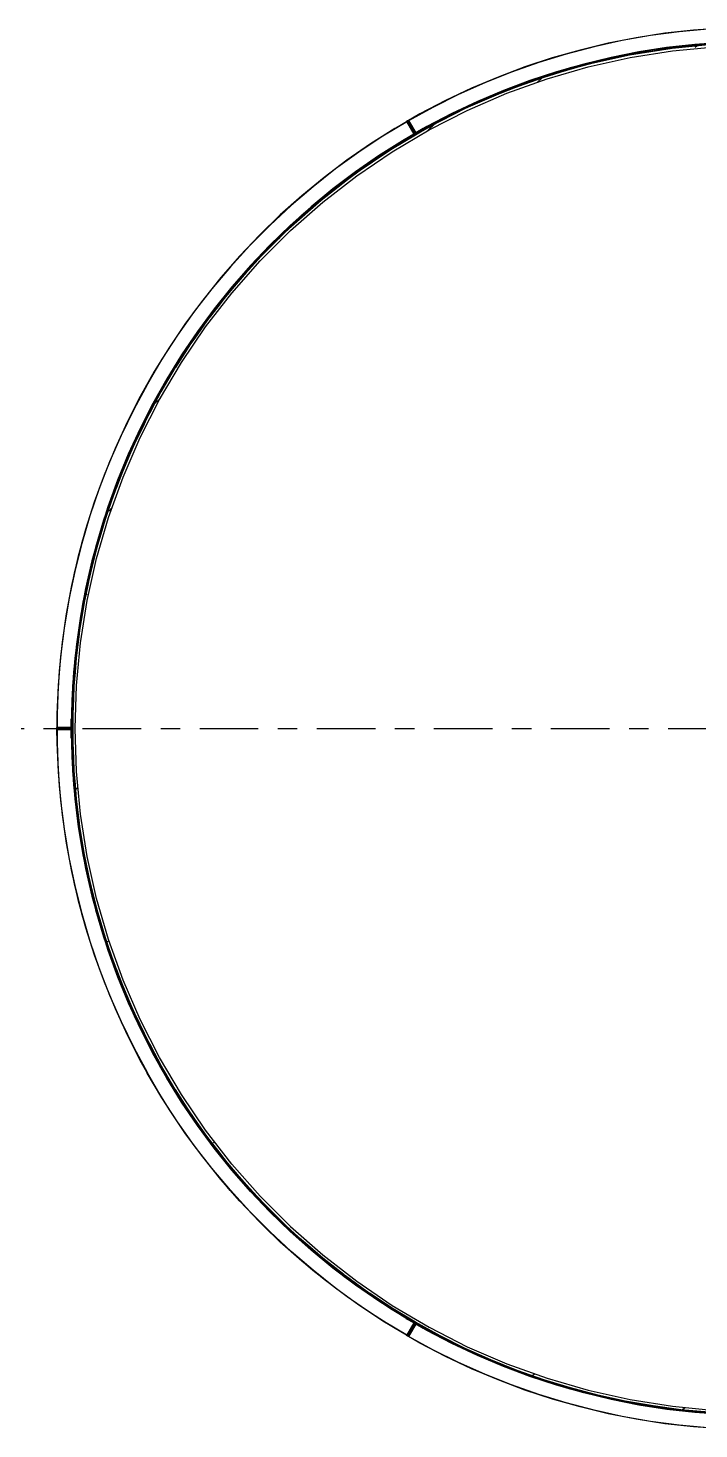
# Model space of a CAD drawing. Extents: x -29293 to 30124, y -19360 to 22650.
# Drawn here: x -295 to 3144, y 6704 to 13881 of the extents above; entities that cross this region are included whole.
import ezdxf

# ---------------------------------------------------------------- set-up
doc = ezdxf.new("R2010")
doc.units = 0
for name, pattern in [('XKITLINE00', [0]), ('XKITLINE01', [4, 1, -1, 1, -1]), ('XKITLINE03', [6, 3, -1, 1, -1]), ('XKITLINE05', [8, 3, -1, 1, -1, 1, -1])]:
    doc.linetypes.add(name, pattern=pattern)
doc.layers.add('grid', color=7, linetype='CONTINUOUS')
doc.layers.add('part1', color=7, linetype='CONTINUOUS')

# ---------------------------------------------------------------- blocks, each defined once
blk = doc.blocks.new('*D367')
at = {"layer": 'part1', "color": 0, "linetype": 'XKITLINE00'}
for p, q in [((1064.585, 1691.283), (1064.661, 1691.359)), ((1056.504, 1689.489), (1056.715, 1689.699)), ((1050.884, 1687.012), (1051.215, 1687.342)), ((1036.847, 1672.975), (1037.18, 1673.307)), ((1034.534, 1667.518), (1034.695, 1667.679)), ((1033.338, 1663.179), (1033.43, 1663.271)), ((1032.825, 1659.522), (1032.838, 1659.536)), ((1032.824, 1653.236), (1032.921, 1653.333)), ((1034.437, 1645.42), (1034.536, 1645.518)), ((1039.89, 1635.157), (1039.948, 1635.215)), ((1056.269, 1623.248), (1056.344, 1623.323)), ((1063.934, 1621.483), (1064.044, 1621.594))]:
    blk.add_line(p, q, dxfattribs=at)
blk = doc.blocks.new('*D801')
at = {"layer": 'grid', "color": 4, "linetype": 'XKITLINE03'}
blk.add_line((991.19, 1656.377), (1087.806, 1656.377), dxfattribs=at)
blk = doc.blocks.new('*D803')
at = {"layer": 'part1', "color": 6, "linetype": 'XKITLINE05'}
for p, q in [((1061.222, 1690.894), (1063.402, 1691.24)), ((1061.248, 1690.757), (1063.42, 1691.101)), ((1063.402, 1691.24), (1065.6, 1691.447)), ((1063.42, 1691.101), (1065.609, 1691.308)), ((1056.948, 1689.797), (1059.067, 1690.413)), ((1056.991, 1689.664), (1059.102, 1690.277)), ((1059.067, 1690.413), (1061.222, 1690.894)), ((1059.102, 1690.277), (1061.248, 1690.757)), ((1054.871, 1689.049), (1056.948, 1689.797)), ((1054.922, 1688.919), (1056.991, 1689.664)), ((1052.845, 1688.172), (1054.871, 1689.049)), ((1052.904, 1688.046), (1054.922, 1688.919)), ((1050.878, 1687.17), (1052.845, 1688.172)), ((1050.945, 1687.047), (1052.904, 1688.046)), ((1048.977, 1686.046), (1050.878, 1687.17)), ((1049.052, 1685.928), (1050.945, 1687.047)), ((1047.152, 1684.806), (1048.977, 1686.046)), ((1047.234, 1684.692), (1049.052, 1685.928)), ((1045.407, 1683.453), (1047.152, 1684.806)), ((1045.497, 1683.345), (1047.234, 1684.692)), ((1043.751, 1681.993), (1045.407, 1683.453)), ((1043.847, 1681.891), (1045.497, 1683.345)), ((1042.19, 1680.432), (1043.751, 1681.993)), ((1042.293, 1680.336), (1043.847, 1681.891)), ((1040.731, 1678.776), (1042.19, 1680.432)), ((1040.838, 1678.687), (1042.293, 1680.336)), ((1039.378, 1677.031), (1040.731, 1678.776)), ((1039.491, 1676.949), (1040.838, 1678.687)), ((1038.137, 1675.206), (1039.378, 1677.031)), ((1038.255, 1675.131), (1039.491, 1676.949)), ((1037.013, 1673.306), (1038.137, 1675.206)), ((1037.136, 1673.238), (1038.255, 1675.131)), ((1036.011, 1671.339), (1037.013, 1673.306)), ((1036.137, 1671.279), (1037.136, 1673.238)), ((1035.134, 1669.313), (1036.011, 1671.339)), ((1035.264, 1669.261), (1036.137, 1671.279)), ((1034.386, 1667.236), (1035.134, 1669.313)), ((1034.519, 1667.192), (1035.264, 1669.261)), ((1033.77, 1665.116), (1034.386, 1667.236)), ((1033.906, 1665.081), (1034.519, 1667.192)), ((1033.289, 1662.961), (1033.77, 1665.116)), ((1033.426, 1662.935), (1033.906, 1665.081)), ((1032.944, 1660.781), (1033.289, 1662.961)), ((1033.082, 1660.763), (1033.426, 1662.935)), ((1032.736, 1658.583), (1032.944, 1660.781)), ((1032.875, 1658.574), (1033.082, 1660.763)), ((1032.666, 1656.377), (1032.736, 1658.583)), ((1032.806, 1656.377), (1032.875, 1658.574)), ((1032.736, 1654.17), (1032.666, 1656.377)), ((1032.875, 1654.179), (1032.806, 1656.377)), ((1032.944, 1651.973), (1032.736, 1654.17)), ((1033.082, 1651.99), (1032.875, 1654.179)), ((1033.289, 1649.792), (1032.944, 1651.973)), ((1033.426, 1649.818), (1033.082, 1651.99)), ((1033.77, 1647.638), (1033.289, 1649.792)), ((1033.906, 1647.673), (1033.426, 1649.818)), ((1034.386, 1645.518), (1033.77, 1647.638)), ((1034.519, 1645.561), (1033.906, 1647.673)), ((1035.134, 1643.441), (1034.386, 1645.518)), ((1035.264, 1643.492), (1034.519, 1645.561)), ((1036.011, 1641.415), (1035.134, 1643.441)), ((1036.137, 1641.474), (1035.264, 1643.492)), ((1037.136, 1639.515), (1036.137, 1641.474)), ((1037.013, 1639.448), (1036.011, 1641.415)), ((1038.137, 1637.548), (1037.013, 1639.448)), ((1038.255, 1637.623), (1037.136, 1639.515)), ((1039.378, 1635.722), (1038.137, 1637.548)), ((1039.491, 1635.804), (1038.255, 1637.623)), ((1040.731, 1633.978), (1039.378, 1635.722)), ((1040.838, 1634.067), (1039.491, 1635.804)), ((1042.19, 1632.322), (1040.731, 1633.978)), ((1042.293, 1632.418), (1040.838, 1634.067)), ((1043.751, 1630.761), (1042.19, 1632.322)), ((1043.847, 1630.863), (1042.293, 1632.418)), ((1043.751, 1630.761), (1045.407, 1629.301)), ((1043.847, 1630.863), (1045.497, 1629.409)), ((1045.407, 1629.301), (1047.152, 1627.948)), ((1045.497, 1629.409), (1047.234, 1628.061)), ((1047.152, 1627.948), (1048.977, 1626.707)), ((1047.234, 1628.061), (1049.052, 1626.825)), ((1048.977, 1626.707), (1050.878, 1625.583)), ((1049.052, 1626.825), (1050.945, 1625.706)), ((1050.945, 1625.706), (1052.904, 1624.708)), ((1050.878, 1625.583), (1052.845, 1624.581)), ((1052.845, 1624.581), (1054.871, 1623.704)), ((1052.904, 1624.708), (1054.922, 1623.835)), ((1054.871, 1623.704), (1056.948, 1622.957)), ((1054.922, 1623.835), (1056.991, 1623.09)), ((1056.948, 1622.957), (1059.067, 1622.341)), ((1056.991, 1623.09), (1059.102, 1622.476)), ((1059.067, 1622.341), (1061.222, 1621.859)), ((1059.102, 1622.476), (1061.248, 1621.997)), ((1061.222, 1621.859), (1063.402, 1621.514)), ((1061.248, 1621.997), (1063.42, 1621.653)), ((1063.402, 1621.514), (1065.6, 1621.306)), ((1063.42, 1621.653), (1065.609, 1621.446))]:
    blk.add_line(p, q, dxfattribs=at)
blk = doc.blocks.new('*D804')
at = {"layer": 'part1', "color": 6, "linetype": 'XKITLINE05'}
for p, q in [((1049.793, 1687.457), (1048.581, 1686.726)), ((1049.83, 1687.48), (1049.793, 1687.457)), ((1049.83, 1687.48), (1050.244, 1686.796)), ((1048.581, 1686.726), (1047.351, 1685.911)), ((1050.213, 1686.847), (1048.977, 1686.1)), ((1050.244, 1686.796), (1049.009, 1686.049)), ((1048.977, 1686.1), (1047.772, 1685.303)), ((1049.009, 1686.049), (1047.806, 1685.253)), ((1047.351, 1685.911), (1046.155, 1685.047)), ((1047.772, 1685.303), (1046.6, 1684.456)), ((1047.806, 1685.253), (1046.636, 1684.408)), ((1046.155, 1685.047), (1044.995, 1684.135)), ((1044.995, 1684.135), (1043.874, 1683.175)), ((1046.6, 1684.456), (1045.465, 1683.562)), ((1046.636, 1684.408), (1045.503, 1683.516)), ((1043.874, 1683.175), (1042.793, 1682.17)), ((1045.465, 1683.562), (1044.367, 1682.623)), ((1045.503, 1683.516), (1044.406, 1682.578)), ((1044.367, 1682.623), (1043.308, 1681.639)), ((1044.406, 1682.578), (1043.35, 1681.596)), ((1042.793, 1682.17), (1041.754, 1681.122)), ((1043.308, 1681.639), (1042.291, 1680.612)), ((1041.754, 1681.122), (1040.76, 1680.032)), ((1043.35, 1681.596), (1042.334, 1680.571)), ((1042.291, 1680.612), (1041.317, 1679.544)), ((1042.334, 1680.571), (1041.362, 1679.505)), ((1040.76, 1680.032), (1039.811, 1678.902)), ((1041.317, 1679.544), (1040.387, 1678.438)), ((1041.362, 1679.505), (1040.434, 1678.4)), ((1039.811, 1678.902), (1038.909, 1677.734)), ((1040.387, 1678.438), (1039.504, 1677.294)), ((1040.434, 1678.4), (1039.552, 1677.258)), ((1038.909, 1677.734), (1038.056, 1676.53)), ((1039.504, 1677.294), (1038.668, 1676.115)), ((1039.552, 1677.258), (1038.718, 1676.081)), ((1038.056, 1676.53), (1037.253, 1675.292)), ((1038.668, 1676.115), (1037.882, 1674.902)), ((1038.718, 1676.081), (1037.933, 1674.87)), ((1037.253, 1675.292), (1036.501, 1674.022)), ((1037.882, 1674.902), (1037.146, 1673.658)), ((1037.933, 1674.87), (1037.198, 1673.629)), ((1036.501, 1674.022), (1035.803, 1672.722)), ((1037.146, 1673.658), (1036.462, 1672.385)), ((1037.198, 1673.629), (1036.515, 1672.358)), ((1035.803, 1672.722), (1035.158, 1671.394)), ((1036.462, 1672.385), (1035.831, 1671.085)), ((1036.515, 1672.358), (1035.885, 1671.06)), ((1035.158, 1671.394), (1034.569, 1670.042)), ((1035.831, 1671.085), (1035.253, 1669.76)), ((1035.885, 1671.06), (1035.309, 1669.737)), ((1034.569, 1670.042), (1034.035, 1668.666)), ((1035.253, 1669.76), (1034.731, 1668.412)), ((1035.309, 1669.737), (1034.787, 1668.392)), ((1034.035, 1668.666), (1033.559, 1667.269)), ((1034.731, 1668.412), (1034.264, 1667.045)), ((1034.787, 1668.392), (1034.321, 1667.026)), ((1033.559, 1667.269), (1033.14, 1665.854)), ((1034.264, 1667.045), (1033.854, 1665.659)), ((1034.321, 1667.026), (1033.912, 1665.643)), ((1033.14, 1665.854), (1032.78, 1664.423)), ((1033.854, 1665.659), (1033.501, 1664.257)), ((1033.912, 1665.643), (1033.56, 1664.244)), ((1032.78, 1664.423), (1032.479, 1662.978)), ((1033.501, 1664.257), (1033.206, 1662.842)), ((1033.56, 1664.244), (1033.265, 1662.831)), ((1032.479, 1662.978), (1032.237, 1661.523)), ((1033.206, 1662.842), (1032.97, 1661.417)), ((1033.265, 1662.831), (1033.029, 1661.408)), ((1032.237, 1661.523), (1032.056, 1660.058)), ((1032.97, 1661.417), (1032.792, 1659.982)), ((1033.029, 1661.408), (1032.852, 1659.976)), ((1032.056, 1660.058), (1031.935, 1658.588)), ((1032.792, 1659.982), (1032.673, 1658.542)), ((1032.852, 1659.976), (1032.733, 1658.538)), ((1031.935, 1658.588), (1031.874, 1657.113)), ((1032.673, 1658.542), (1032.614, 1657.098)), ((1032.733, 1658.538), (1032.674, 1657.097)), ((1031.874, 1657.113), (1031.874, 1655.637)), ((1032.614, 1657.098), (1032.614, 1655.653)), ((1032.674, 1657.097), (1032.674, 1655.654)), ((1031.874, 1655.637), (1031.934, 1654.163)), ((1032.614, 1655.653), (1032.673, 1654.209)), ((1032.674, 1655.654), (1032.733, 1654.212)), ((1031.934, 1654.163), (1032.055, 1652.692)), ((1032.673, 1654.209), (1032.792, 1652.768)), ((1032.733, 1654.212), (1032.851, 1652.774)), ((1032.055, 1652.692), (1032.237, 1651.228)), ((1032.792, 1652.768), (1032.969, 1651.334)), ((1032.851, 1652.774), (1033.029, 1651.342)), ((1032.237, 1651.228), (1032.478, 1649.772)), ((1032.969, 1651.334), (1033.206, 1649.908)), ((1033.029, 1651.342), (1033.265, 1649.919)), ((1032.478, 1649.772), (1032.779, 1648.327)), ((1033.206, 1649.908), (1033.501, 1648.493)), ((1033.265, 1649.919), (1033.559, 1648.507)), ((1032.779, 1648.327), (1033.139, 1646.896)), ((1033.501, 1648.493), (1033.853, 1647.092)), ((1033.559, 1648.507), (1033.911, 1647.107)), ((1033.139, 1646.896), (1033.558, 1645.481)), ((1033.853, 1647.092), (1034.263, 1645.706)), ((1033.911, 1647.107), (1034.32, 1645.724)), ((1033.558, 1645.481), (1034.034, 1644.085)), ((1034.263, 1645.706), (1034.73, 1644.338)), ((1034.32, 1645.724), (1034.786, 1644.358)), ((1034.73, 1644.338), (1035.252, 1642.99)), ((1034.786, 1644.358), (1035.308, 1643.013)), ((1034.034, 1644.085), (1034.568, 1642.709)), ((1035.252, 1642.99), (1035.829, 1641.665)), ((1035.308, 1643.013), (1035.884, 1641.69)), ((1034.568, 1642.709), (1035.157, 1641.356)), ((1035.829, 1641.665), (1036.46, 1640.365)), ((1035.884, 1641.69), (1036.514, 1640.392)), ((1035.157, 1641.356), (1035.801, 1640.028)), ((1035.801, 1640.028), (1036.5, 1638.728)), ((1036.46, 1640.365), (1037.145, 1639.092)), ((1036.514, 1640.392), (1037.197, 1639.121)), ((1037.251, 1637.458), (1036.5, 1638.728)), ((1037.88, 1637.848), (1037.145, 1639.092)), ((1037.931, 1637.88), (1037.197, 1639.121)), ((1038.667, 1636.635), (1037.88, 1637.848)), ((1038.716, 1636.669), (1037.931, 1637.88)), ((1038.054, 1636.22), (1037.251, 1637.458)), ((1039.502, 1635.456), (1038.667, 1636.635)), ((1039.55, 1635.492), (1038.716, 1636.669)), ((1038.907, 1635.016), (1038.054, 1636.22)), ((1039.809, 1633.848), (1038.907, 1635.016)), ((1040.385, 1634.312), (1039.502, 1635.456)), ((1040.432, 1634.35), (1039.55, 1635.492)), ((1041.315, 1633.205), (1040.385, 1634.312)), ((1041.36, 1633.245), (1040.432, 1634.35)), ((1040.758, 1632.718), (1039.809, 1633.848)), ((1042.289, 1632.138), (1041.315, 1633.205)), ((1042.332, 1632.179), (1041.36, 1633.245)), ((1041.752, 1631.628), (1040.758, 1632.718)), ((1043.306, 1631.111), (1042.289, 1632.138)), ((1043.348, 1631.154), (1042.332, 1632.179)), ((1042.791, 1630.579), (1041.752, 1631.628)), ((1044.364, 1630.127), (1043.306, 1631.111)), ((1044.404, 1630.171), (1043.348, 1631.154)), ((1043.872, 1629.574), (1042.791, 1630.579)), ((1045.462, 1629.187), (1044.364, 1630.127)), ((1045.5, 1629.233), (1044.404, 1630.171)), ((1044.993, 1628.615), (1043.872, 1629.574)), ((1046.634, 1628.341), (1045.5, 1629.233)), ((1046.152, 1627.702), (1044.993, 1628.615)), ((1046.598, 1628.293), (1045.462, 1629.187)), ((1047.769, 1627.447), (1046.598, 1628.293)), ((1047.804, 1627.496), (1046.634, 1628.341)), ((1047.348, 1626.838), (1046.152, 1627.702)), ((1048.975, 1626.649), (1047.769, 1627.447)), ((1049.007, 1626.7), (1047.804, 1627.496)), ((1048.579, 1626.023), (1047.348, 1626.838)), ((1050.21, 1625.902), (1048.975, 1626.649)), ((1050.242, 1625.953), (1049.007, 1626.7)), ((1049.79, 1625.291), (1048.579, 1626.023)), ((1050.236, 1625.945), (1049.828, 1625.269)), ((1050.242, 1625.953), (1050.236, 1625.945)), ((1049.828, 1625.269), (1049.79, 1625.291))]:
    blk.add_line(p, q, dxfattribs=at)
blk = doc.blocks.new('*D805')
at = {"layer": 'part1', "color": 6, "linetype": 'XKITLINE05'}
for p, q in [((1049.83, 1687.48), (1048.582, 1686.725)), ((1049.793, 1687.457), (1048.582, 1686.725)), ((1049.83, 1687.48), (1050.244, 1686.796)), ((1048.582, 1686.725), (1047.351, 1685.911)), ((1050.213, 1686.847), (1048.978, 1686.1)), ((1050.244, 1686.796), (1049.01, 1686.049)), ((1050.236, 1686.809), (1050.244, 1686.796)), ((1048.978, 1686.1), (1047.773, 1685.302)), ((1049.01, 1686.049), (1047.922, 1685.329)), ((1049.786, 1686.589), (1048.978, 1686.1)), ((1047.351, 1685.911), (1046.156, 1685.046)), ((1047.773, 1685.302), (1046.602, 1684.456)), ((1047.76, 1685.219), (1046.653, 1684.419)), ((1047.807, 1685.253), (1047.76, 1685.219)), ((1047.922, 1685.329), (1047.807, 1685.253)), ((1046.156, 1685.046), (1044.997, 1684.134)), ((1044.997, 1684.134), (1043.876, 1683.174)), ((1046.602, 1684.456), (1045.466, 1683.562)), ((1046.569, 1684.353), (1045.504, 1683.515)), ((1046.638, 1684.408), (1046.569, 1684.353)), ((1046.653, 1684.419), (1046.638, 1684.408)), ((1043.876, 1683.174), (1042.795, 1682.169)), ((1045.466, 1683.562), (1044.369, 1682.622)), ((1045.504, 1683.515), (1044.611, 1682.751)), ((1044.369, 1682.622), (1043.31, 1681.638)), ((1044.302, 1682.478), (1043.371, 1681.612)), ((1044.409, 1682.577), (1044.302, 1682.478)), ((1044.611, 1682.751), (1044.409, 1682.577)), ((1042.795, 1682.169), (1041.757, 1681.121)), ((1043.31, 1681.638), (1042.294, 1680.611)), ((1041.757, 1681.121), (1040.763, 1680.031)), ((1043.219, 1681.461), (1042.337, 1680.57)), ((1043.352, 1681.595), (1043.219, 1681.461)), ((1043.371, 1681.612), (1043.352, 1681.595)), ((1042.294, 1680.611), (1041.32, 1679.543)), ((1042.337, 1680.57), (1041.592, 1679.753)), ((1040.763, 1680.031), (1039.814, 1678.901)), ((1041.32, 1679.543), (1040.391, 1678.437)), ((1041.365, 1679.504), (1041.213, 1679.323)), ((1041.592, 1679.753), (1041.365, 1679.504)), ((1039.814, 1678.901), (1038.913, 1677.733)), ((1041.213, 1679.323), (1040.451, 1678.415)), ((1040.391, 1678.437), (1039.508, 1677.293)), ((1040.234, 1678.135), (1039.556, 1677.257)), ((1040.437, 1678.399), (1040.234, 1678.135)), ((1040.451, 1678.415), (1040.437, 1678.399)), ((1038.913, 1677.733), (1038.06, 1676.529)), ((1039.508, 1677.293), (1038.673, 1676.114)), ((1039.556, 1677.257), (1038.936, 1676.381)), ((1038.06, 1676.529), (1037.257, 1675.291)), ((1038.673, 1676.114), (1037.887, 1674.901)), ((1038.722, 1676.08), (1038.544, 1675.805)), ((1038.936, 1676.381), (1038.722, 1676.08)), ((1037.257, 1675.291), (1036.506, 1674.021)), ((1038.544, 1675.805), (1037.941, 1674.875)), ((1037.887, 1674.901), (1037.151, 1673.657)), ((1037.938, 1674.869), (1037.203, 1673.628)), ((1037.941, 1674.875), (1037.938, 1674.869)), ((1036.506, 1674.021), (1035.808, 1672.721)), ((1037.151, 1673.657), (1036.467, 1672.384)), ((1037.203, 1673.628), (1036.698, 1672.688)), ((1037.203, 1673.628), (1037.2, 1673.622)), ((1035.808, 1672.721), (1035.164, 1671.394)), ((1036.467, 1672.384), (1035.836, 1671.084)), ((1036.521, 1672.357), (1036.336, 1671.977)), ((1036.698, 1672.688), (1036.521, 1672.357)), ((1036.336, 1671.977), (1035.891, 1671.059)), ((1035.164, 1671.394), (1034.575, 1670.041)), ((1035.836, 1671.084), (1035.259, 1669.76)), ((1035.891, 1671.059), (1035.785, 1670.817)), ((1035.785, 1670.817), (1035.315, 1669.737)), ((1034.575, 1670.041), (1034.041, 1668.665)), ((1035.259, 1669.76), (1034.737, 1668.412)), ((1035.288, 1669.668), (1034.924, 1668.729)), ((1035.315, 1669.737), (1035.288, 1669.668)), ((1034.924, 1668.729), (1034.793, 1668.392)), ((1034.041, 1668.665), (1033.565, 1667.269)), ((1034.737, 1668.412), (1034.27, 1667.044)), ((1034.793, 1668.392), (1034.626, 1667.902)), ((1033.565, 1667.269), (1033.147, 1665.854)), ((1034.626, 1667.902), (1034.328, 1667.026)), ((1034.27, 1667.044), (1033.861, 1665.659)), ((1034.21, 1666.628), (1033.918, 1665.643)), ((1034.328, 1667.026), (1034.21, 1666.628)), ((1033.147, 1665.854), (1032.787, 1664.423)), ((1033.861, 1665.659), (1033.508, 1664.257)), ((1033.885, 1665.51), (1033.648, 1664.569)), ((1033.918, 1665.643), (1033.885, 1665.51)), ((1032.787, 1664.423), (1032.486, 1662.979)), ((1033.648, 1664.569), (1033.566, 1664.244)), ((1033.508, 1664.257), (1033.213, 1662.843)), ((1033.566, 1664.244), (1033.441, 1663.643)), ((1032.486, 1662.979), (1032.244, 1661.523)), ((1033.441, 1663.643), (1033.272, 1662.832)), ((1033.213, 1662.843), (1032.977, 1661.417)), ((1033.186, 1662.311), (1033.036, 1661.409)), ((1033.272, 1662.832), (1033.186, 1662.311)), ((1032.244, 1661.523), (1032.063, 1660.059)), ((1032.977, 1661.417), (1032.799, 1659.983)), ((1033.012, 1661.214), (1032.895, 1660.271)), ((1033.036, 1661.409), (1033.012, 1661.214)), ((1032.895, 1660.271), (1032.859, 1659.977)), ((1032.063, 1660.059), (1031.942, 1658.589)), ((1032.799, 1659.983), (1032.681, 1658.543)), ((1032.859, 1659.977), (1032.8, 1659.268)), ((1032.8, 1659.268), (1032.74, 1658.539)), ((1031.942, 1658.589), (1031.881, 1657.114)), ((1032.681, 1658.543), (1032.621, 1657.099)), ((1032.74, 1658.539), (1032.715, 1657.909)), ((1032.715, 1657.909), (1032.681, 1657.098)), ((1031.881, 1657.114), (1031.881, 1655.639)), ((1032.621, 1657.099), (1032.621, 1655.654)), ((1032.681, 1657.098), (1032.681, 1656.848)), ((1032.681, 1656.848), (1032.681, 1655.905)), ((1032.681, 1655.905), (1032.681, 1655.655)), ((1031.881, 1655.639), (1031.942, 1654.165)), ((1032.621, 1655.654), (1032.681, 1654.21)), ((1032.681, 1655.655), (1032.715, 1654.845)), ((1032.715, 1654.845), (1032.74, 1654.214)), ((1031.942, 1654.165), (1032.063, 1652.694)), ((1032.681, 1654.21), (1032.799, 1652.77)), ((1032.74, 1654.214), (1032.8, 1653.486)), ((1032.8, 1653.486), (1032.859, 1652.776)), ((1032.063, 1652.694), (1032.244, 1651.23)), ((1032.799, 1652.77), (1032.977, 1651.336)), ((1032.859, 1652.776), (1032.895, 1652.482)), ((1032.895, 1652.482), (1033.012, 1651.539)), ((1033.012, 1651.539), (1033.036, 1651.345)), ((1032.244, 1651.23), (1032.486, 1649.775)), ((1032.977, 1651.336), (1033.213, 1649.911)), ((1033.036, 1651.345), (1033.186, 1650.442)), ((1033.186, 1650.442), (1033.272, 1649.922)), ((1032.486, 1649.775), (1032.787, 1648.33)), ((1033.213, 1649.911), (1033.508, 1648.496)), ((1033.272, 1649.922), (1033.441, 1649.111)), ((1033.441, 1649.111), (1033.566, 1648.509)), ((1032.787, 1648.33), (1033.147, 1646.899)), ((1033.508, 1648.496), (1033.861, 1647.095)), ((1033.566, 1648.509), (1033.648, 1648.185)), ((1033.648, 1648.185), (1033.885, 1647.243)), ((1033.885, 1647.243), (1033.918, 1647.11)), ((1033.147, 1646.899), (1033.565, 1645.484)), ((1033.861, 1647.095), (1034.27, 1645.709)), ((1033.918, 1647.11), (1034.21, 1646.126)), ((1034.21, 1646.126), (1034.328, 1645.727)), ((1034.328, 1645.727), (1034.626, 1644.851)), ((1033.565, 1645.484), (1034.041, 1644.088)), ((1034.27, 1645.709), (1034.737, 1644.341)), ((1034.626, 1644.851), (1034.793, 1644.362)), ((1034.737, 1644.341), (1035.259, 1642.994)), ((1034.793, 1644.362), (1034.924, 1644.024)), ((1034.041, 1644.088), (1034.575, 1642.712)), ((1034.924, 1644.024), (1035.288, 1643.085)), ((1035.259, 1642.994), (1035.836, 1641.669)), ((1035.288, 1643.085), (1035.315, 1643.017)), ((1035.315, 1643.017), (1035.785, 1641.936)), ((1034.575, 1642.712), (1035.164, 1641.36)), ((1035.785, 1641.936), (1035.891, 1641.694)), ((1035.836, 1641.669), (1036.467, 1640.369)), ((1035.891, 1641.694), (1036.336, 1640.776)), ((1035.164, 1641.36), (1035.808, 1640.032)), ((1036.336, 1640.776), (1036.521, 1640.396)), ((1035.808, 1640.032), (1036.506, 1638.733)), ((1036.467, 1640.369), (1037.151, 1639.096)), ((1036.521, 1640.396), (1036.698, 1640.066)), ((1036.698, 1640.066), (1037.2, 1639.132)), ((1037.257, 1637.463), (1036.506, 1638.733)), ((1037.887, 1637.852), (1037.151, 1639.096)), ((1037.2, 1639.132), (1037.203, 1639.126)), ((1037.938, 1637.884), (1037.203, 1639.126)), ((1038.673, 1636.64), (1037.887, 1637.852)), ((1037.941, 1637.878), (1037.938, 1637.884)), ((1038.544, 1636.949), (1037.941, 1637.878)), ((1038.06, 1636.225), (1037.257, 1637.463)), ((1038.722, 1636.674), (1038.544, 1636.949)), ((1039.508, 1635.461), (1038.673, 1636.64)), ((1038.936, 1636.372), (1038.722, 1636.674)), ((1038.913, 1635.021), (1038.06, 1636.225)), ((1039.556, 1635.496), (1038.936, 1636.372)), ((1039.814, 1633.853), (1038.913, 1635.021)), ((1040.391, 1634.317), (1039.508, 1635.461)), ((1040.234, 1634.618), (1039.556, 1635.496)), ((1040.437, 1634.354), (1040.234, 1634.618)), ((1041.32, 1633.21), (1040.391, 1634.317)), ((1040.451, 1634.338), (1040.437, 1634.354)), ((1041.213, 1633.43), (1040.451, 1634.338)), ((1040.763, 1632.723), (1039.814, 1633.853)), ((1041.365, 1633.249), (1041.213, 1633.43)), ((1042.294, 1632.142), (1041.32, 1633.21)), ((1041.592, 1633), (1041.365, 1633.249)), ((1042.337, 1632.184), (1041.592, 1633)), ((1041.757, 1631.632), (1040.763, 1632.723)), ((1043.31, 1631.116), (1042.294, 1632.142)), ((1043.219, 1631.293), (1042.337, 1632.184)), ((1042.795, 1630.584), (1041.757, 1631.632)), ((1043.352, 1631.159), (1043.219, 1631.293)), ((1044.369, 1630.132), (1043.31, 1631.116)), ((1043.371, 1631.142), (1043.352, 1631.159)), ((1044.302, 1630.275), (1043.371, 1631.142)), ((1043.876, 1629.579), (1042.795, 1630.584)), ((1044.409, 1630.176), (1044.302, 1630.275)), ((1045.466, 1629.192), (1044.369, 1630.132)), ((1044.611, 1630.003), (1044.409, 1630.176)), ((1045.504, 1629.238), (1044.611, 1630.003)), ((1044.997, 1628.62), (1043.876, 1629.579)), ((1046.569, 1628.4), (1045.504, 1629.238)), ((1046.156, 1627.707), (1044.997, 1628.62)), ((1046.602, 1628.298), (1045.466, 1629.192)), ((1046.638, 1628.346), (1046.569, 1628.4)), ((1047.773, 1627.451), (1046.602, 1628.298)), ((1046.653, 1628.335), (1046.638, 1628.346)), ((1047.76, 1627.534), (1046.653, 1628.335)), ((1047.351, 1626.843), (1046.156, 1627.707)), ((1047.807, 1627.501), (1047.76, 1627.534)), ((1048.978, 1626.654), (1047.773, 1627.451)), ((1047.922, 1627.425), (1047.807, 1627.501)), ((1049.01, 1626.704), (1047.922, 1627.425)), ((1048.582, 1626.028), (1047.351, 1626.843)), ((1050.213, 1625.907), (1048.978, 1626.654)), ((1049.786, 1626.165), (1048.978, 1626.654)), ((1050.244, 1625.958), (1049.01, 1626.704)), ((1049.83, 1625.273), (1048.582, 1626.028)), ((1049.793, 1625.296), (1048.582, 1626.028)), ((1050.236, 1625.945), (1049.83, 1625.273)), ((1050.244, 1625.958), (1050.236, 1625.945))]:
    blk.add_line(p, q, dxfattribs=at)
blk = doc.blocks.new('*D806')
at = {"layer": 'part1', "color": 6, "linetype": 'XKITLINE05'}
for p, q in [((1050.237, 1625.944), (1049.859, 1625.257)), ((1050.652, 1625.665), (1050.215, 1625.905)), ((1050.244, 1625.958), (1050.237, 1625.944)), ((1051.508, 1625.263), (1050.244, 1625.958)), ((1051.48, 1625.21), (1050.652, 1625.665)), ((1049.897, 1625.236), (1049.859, 1625.257)), ((1051.137, 1624.554), (1049.897, 1625.236)), ((1052.774, 1624.566), (1051.48, 1625.21)), ((1052.799, 1624.62), (1051.508, 1625.263)), ((1052.458, 1623.897), (1051.137, 1624.554)), ((1054.093, 1623.976), (1052.774, 1624.566)), ((1054.116, 1624.031), (1052.799, 1624.62)), ((1053.804, 1623.294), (1052.458, 1623.897)), ((1055.435, 1623.44), (1054.093, 1623.976)), ((1055.456, 1623.496), (1054.116, 1624.031)), ((1056.816, 1623.017), (1055.456, 1623.496)), ((1055.175, 1622.747), (1053.804, 1623.294)), ((1056.798, 1622.96), (1055.435, 1623.44)), ((1058.179, 1622.537), (1056.798, 1622.96)), ((1058.195, 1622.594), (1056.816, 1623.017)), ((1056.566, 1622.257), (1055.175, 1622.747)), ((1057.977, 1621.825), (1056.566, 1622.257)), ((1059.577, 1622.17), (1058.179, 1622.537)), ((1059.591, 1622.228), (1058.195, 1622.594)), ((1060.988, 1621.861), (1059.577, 1622.17)), ((1061, 1621.92), (1059.591, 1622.228)), ((1059.404, 1621.45), (1057.977, 1621.825)), ((1060.845, 1621.135), (1059.404, 1621.45)), ((1062.411, 1621.61), (1060.988, 1621.861)), ((1062.42, 1621.67), (1061, 1621.92)), ((1063.843, 1621.418), (1062.411, 1621.61)), ((1063.85, 1621.478), (1062.42, 1621.67)), ((1065.282, 1621.285), (1063.843, 1621.418)), ((1065.286, 1621.345), (1063.85, 1621.478)), ((1062.298, 1620.879), (1060.845, 1621.135)), ((1063.76, 1620.683), (1062.298, 1620.879)), ((1065.229, 1620.547), (1063.76, 1620.683))]:
    blk.add_line(p, q, dxfattribs=at)
blk = doc.blocks.new('*D807')
at = {"layer": 'part1', "color": 6, "linetype": 'XKITLINE05'}
for p, q in [((1031.881, 1656.361), (1031.867, 1656.36)), ((1031.867, 1656.36), (1031.881, 1655.635)), ((1031.881, 1655.643), (1031.867, 1656.36)), ((1032.666, 1656.377), (1031.881, 1656.361)), ((1032.606, 1656.375), (1032.636, 1654.932)), ((1032.666, 1656.377), (1032.696, 1654.934)), ((1031.881, 1655.643), (1031.881, 1655.635)), ((1031.881, 1655.635), (1031.896, 1654.901)), ((1031.896, 1654.901), (1031.987, 1653.429)), ((1032.636, 1654.932), (1032.725, 1653.489)), ((1032.696, 1654.934), (1032.785, 1653.494)), ((1031.987, 1653.429), (1032.138, 1651.961)), ((1032.725, 1653.489), (1032.873, 1652.052)), ((1032.785, 1653.494), (1032.932, 1652.059)), ((1032.138, 1651.961), (1032.349, 1650.5)), ((1032.873, 1652.052), (1033.08, 1650.621)), ((1032.932, 1652.059), (1033.139, 1650.631)), ((1032.349, 1650.5), (1032.62, 1649.05)), ((1033.08, 1650.621), (1033.345, 1649.201)), ((1033.139, 1650.631), (1033.404, 1649.213)), ((1032.62, 1649.05), (1032.951, 1647.611)), ((1033.345, 1649.201), (1033.669, 1647.792)), ((1033.404, 1649.213), (1033.727, 1647.807)), ((1032.951, 1647.611), (1033.34, 1646.188)), ((1033.669, 1647.792), (1034.05, 1646.398)), ((1033.727, 1647.807), (1034.107, 1646.415)), ((1033.34, 1646.188), (1033.787, 1644.782)), ((1034.05, 1646.398), (1034.488, 1645.021)), ((1034.107, 1646.415), (1034.545, 1645.04)), ((1034.488, 1645.021), (1034.982, 1643.662)), ((1034.545, 1645.04), (1035.038, 1643.684)), ((1033.787, 1644.782), (1034.292, 1643.395)), ((1034.982, 1643.662), (1035.532, 1642.326)), ((1035.038, 1643.684), (1035.587, 1642.35)), ((1034.292, 1643.395), (1034.853, 1642.03)), ((1035.532, 1642.326), (1036.136, 1641.013)), ((1035.587, 1642.35), (1036.19, 1641.039)), ((1034.853, 1642.03), (1035.47, 1640.69)), ((1036.136, 1641.013), (1036.793, 1639.726)), ((1036.19, 1641.039), (1036.846, 1639.754)), ((1035.47, 1640.69), (1036.141, 1639.376)), ((1036.866, 1638.09), (1036.141, 1639.376)), ((1037.503, 1638.467), (1036.793, 1639.726)), ((1037.555, 1638.497), (1036.846, 1639.754)), ((1037.643, 1636.836), (1036.866, 1638.09)), ((1038.264, 1637.238), (1037.503, 1638.467)), ((1038.314, 1637.271), (1037.555, 1638.497)), ((1039.075, 1636.042), (1038.264, 1637.238)), ((1039.123, 1636.076), (1038.314, 1637.271)), ((1038.47, 1635.614), (1037.643, 1636.836)), ((1039.934, 1634.879), (1039.075, 1636.042)), ((1039.981, 1634.916), (1039.123, 1636.076)), ((1039.348, 1634.427), (1038.47, 1635.614)), ((1040.273, 1633.278), (1039.348, 1634.427)), ((1040.84, 1633.753), (1039.934, 1634.879)), ((1040.886, 1633.792), (1039.981, 1634.916)), ((1041.791, 1632.666), (1040.84, 1633.753)), ((1041.836, 1632.706), (1040.886, 1633.792)), ((1041.244, 1632.167), (1040.273, 1633.278)), ((1042.261, 1631.097), (1041.244, 1632.167)), ((1042.787, 1631.618), (1041.791, 1632.666)), ((1042.829, 1631.66), (1041.836, 1632.706)), ((1043.824, 1630.612), (1042.787, 1631.618)), ((1043.865, 1630.656), (1042.829, 1631.66)), ((1043.32, 1630.07), (1042.261, 1631.097)), ((1044.942, 1629.695), (1043.865, 1630.656)), ((1044.421, 1629.087), (1043.32, 1630.07)), ((1044.902, 1629.649), (1043.824, 1630.612)), ((1046.019, 1628.732), (1044.902, 1629.649)), ((1046.056, 1628.779), (1044.942, 1629.695)), ((1045.561, 1628.15), (1044.421, 1629.087)), ((1047.173, 1627.861), (1046.019, 1628.732)), ((1047.208, 1627.91), (1046.056, 1628.779)), ((1046.739, 1627.261), (1045.561, 1628.15)), ((1048.361, 1627.038), (1047.173, 1627.861)), ((1048.394, 1627.088), (1047.208, 1627.91)), ((1047.952, 1626.421), (1046.739, 1627.261)), ((1049.613, 1626.316), (1048.394, 1627.088)), ((1049.199, 1625.632), (1047.952, 1626.421)), ((1049.582, 1626.265), (1048.361, 1627.038)), ((1049.79, 1625.291), (1049.199, 1625.632)), ((1050.834, 1625.542), (1049.582, 1626.265)), ((1050.862, 1625.595), (1049.613, 1626.316)), ((1050.242, 1625.953), (1050.241, 1625.953)), ((1050.242, 1625.953), (1050.862, 1625.595)), ((1049.893, 1625.231), (1049.79, 1625.291)), ((1050.477, 1624.894), (1049.893, 1625.231)), ((1052.114, 1624.872), (1050.834, 1625.542)), ((1052.141, 1624.926), (1050.862, 1625.595)), ((1053.445, 1624.309), (1052.141, 1624.926)), ((1051.784, 1624.209), (1050.477, 1624.894)), ((1053.118, 1623.579), (1051.784, 1624.209)), ((1053.421, 1624.255), (1052.114, 1624.872)), ((1054.752, 1623.692), (1053.421, 1624.255)), ((1054.774, 1623.747), (1053.445, 1624.309)), ((1054.477, 1623.004), (1053.118, 1623.579)), ((1056.105, 1623.184), (1054.752, 1623.692)), ((1056.125, 1623.24), (1054.774, 1623.747)), ((1055.859, 1622.485), (1054.477, 1623.004)), ((1057.477, 1622.731), (1056.105, 1623.184)), ((1057.495, 1622.789), (1056.125, 1623.24)), ((1058.883, 1622.394), (1057.495, 1622.789)), ((1057.26, 1622.024), (1055.859, 1622.485)), ((1058.868, 1622.336), (1057.477, 1622.731)), ((1060.273, 1621.998), (1058.868, 1622.336)), ((1060.286, 1622.057), (1058.883, 1622.394)), ((1061.701, 1621.778), (1060.286, 1622.057)), ((1058.68, 1621.62), (1057.26, 1622.024)), ((1060.115, 1621.275), (1058.68, 1621.62)), ((1061.691, 1621.719), (1060.273, 1621.998)), ((1063.119, 1621.497), (1061.691, 1621.719)), ((1063.127, 1621.557), (1061.701, 1621.778)), ((1064.555, 1621.335), (1063.119, 1621.497)), ((1064.561, 1621.394), (1063.127, 1621.557)), ((1065.997, 1621.231), (1064.555, 1621.335)), ((1066, 1621.291), (1064.561, 1621.394)), ((1061.562, 1620.99), (1060.115, 1621.275)), ((1063.021, 1620.764), (1061.562, 1620.99)), ((1064.487, 1620.598), (1063.021, 1620.764)), ((1065.959, 1620.492), (1064.487, 1620.598))]:
    blk.add_line(p, q, dxfattribs=at)
blk = doc.blocks.new('*D840')
at = {"layer": 'part1', "color": 6, "linetype": 'XKITLINE05'}
for p, q in [((1062.298, 1691.874), (1060.845, 1691.618)), ((1063.76, 1692.071), (1062.298, 1691.874)), ((1065.229, 1692.207), (1063.76, 1692.071)), ((1059.404, 1691.303), (1057.977, 1690.929)), ((1060.845, 1691.618), (1059.404, 1691.303)), ((1062.411, 1691.143), (1060.988, 1690.892)), ((1062.42, 1691.084), (1061, 1690.833)), ((1063.843, 1691.335), (1062.411, 1691.143)), ((1063.85, 1691.275), (1062.42, 1691.084)), ((1065.282, 1691.468), (1063.843, 1691.335)), ((1065.286, 1691.408), (1063.85, 1691.275)), ((1056.566, 1690.496), (1055.175, 1690.006)), ((1057.977, 1690.929), (1056.566, 1690.496)), ((1059.577, 1690.583), (1058.179, 1690.217)), ((1059.591, 1690.525), (1058.195, 1690.159)), ((1060.988, 1690.892), (1059.577, 1690.583)), ((1061, 1690.833), (1059.591, 1690.525)), ((1055.175, 1690.006), (1053.804, 1689.459)), ((1056.798, 1689.793), (1055.435, 1689.313)), ((1056.816, 1689.736), (1055.456, 1689.257)), ((1058.179, 1690.217), (1056.798, 1689.793)), ((1058.195, 1690.159), (1056.816, 1689.736)), ((1052.458, 1688.857), (1051.137, 1688.2)), ((1053.804, 1689.459), (1052.458, 1688.857)), ((1055.435, 1689.313), (1054.093, 1688.778)), ((1055.456, 1689.257), (1054.116, 1688.722)), ((1051.137, 1688.2), (1049.897, 1687.517)), ((1052.774, 1688.188), (1051.48, 1687.544)), ((1052.799, 1688.133), (1051.508, 1687.491)), ((1054.093, 1688.778), (1052.774, 1688.188)), ((1054.116, 1688.722), (1052.799, 1688.133)), ((1049.897, 1687.517), (1049.859, 1687.496)), ((1049.859, 1687.496), (1050.244, 1686.796)), ((1051.508, 1687.491), (1050.244, 1686.796)), ((1051.48, 1687.544), (1050.652, 1687.088)), ((1050.652, 1687.088), (1050.215, 1686.848)), ((1050.237, 1686.809), (1050.244, 1686.796))]:
    blk.add_line(p, q, dxfattribs=at)
blk = doc.blocks.new('*D841')
at = {"layer": 'part1', "color": 6, "linetype": 'XKITLINE05'}
for p, q in [((1061.562, 1691.766), (1060.114, 1691.481)), ((1063.02, 1691.992), (1061.562, 1691.766)), ((1064.486, 1692.158), (1063.02, 1691.992)), ((1065.958, 1692.264), (1064.486, 1692.158)), ((1058.679, 1691.136), (1057.259, 1690.732)), ((1060.114, 1691.481), (1058.679, 1691.136)), ((1061.69, 1691.037), (1060.272, 1690.758)), ((1061.7, 1690.978), (1060.285, 1690.699)), ((1063.118, 1691.259), (1061.69, 1691.037)), ((1063.126, 1691.199), (1061.7, 1690.978)), ((1064.554, 1691.421), (1063.118, 1691.259)), ((1064.56, 1691.361), (1063.126, 1691.199)), ((1065.996, 1691.525), (1064.554, 1691.421)), ((1065.999, 1691.465), (1064.56, 1691.361)), ((1055.858, 1690.271), (1054.476, 1689.752)), ((1057.259, 1690.732), (1055.858, 1690.271)), ((1058.867, 1690.42), (1057.476, 1690.025)), ((1058.882, 1690.362), (1057.494, 1689.967)), ((1060.272, 1690.758), (1058.867, 1690.42)), ((1060.285, 1690.699), (1058.882, 1690.362)), ((1054.476, 1689.752), (1053.117, 1689.177)), ((1056.104, 1689.573), (1054.75, 1689.065)), ((1056.124, 1689.516), (1054.773, 1689.009)), ((1057.476, 1690.025), (1056.104, 1689.573)), ((1057.494, 1689.967), (1056.124, 1689.516)), ((1053.117, 1689.177), (1051.783, 1688.547)), ((1054.75, 1689.065), (1053.419, 1688.501)), ((1054.773, 1689.009), (1053.444, 1688.447)), ((1051.783, 1688.547), (1050.475, 1687.862)), ((1053.419, 1688.501), (1052.113, 1687.884)), ((1053.444, 1688.447), (1052.139, 1687.83)), ((1049.788, 1687.465), (1049.197, 1687.124)), ((1049.892, 1687.525), (1049.788, 1687.465)), ((1050.475, 1687.862), (1049.892, 1687.525)), ((1052.113, 1687.884), (1050.832, 1687.214)), ((1052.139, 1687.83), (1050.861, 1687.161)), ((1049.197, 1687.124), (1047.95, 1686.335)), ((1050.832, 1687.214), (1049.58, 1686.491)), ((1050.861, 1687.161), (1049.611, 1686.44)), ((1050.24, 1686.803), (1050.861, 1687.161)), ((1050.24, 1686.803), (1050.24, 1686.803)), ((1047.95, 1686.335), (1046.737, 1685.495)), ((1049.58, 1686.491), (1048.359, 1685.718)), ((1049.611, 1686.44), (1048.392, 1685.668)), ((1046.737, 1685.495), (1045.559, 1684.605)), ((1048.359, 1685.718), (1047.171, 1684.895)), ((1048.392, 1685.668), (1047.206, 1684.846)), ((1045.559, 1684.605), (1044.419, 1683.669)), ((1047.171, 1684.895), (1046.017, 1684.024)), ((1047.206, 1684.846), (1046.055, 1683.977)), ((1046.017, 1684.024), (1044.901, 1683.106)), ((1046.055, 1683.977), (1044.94, 1683.061)), ((1044.419, 1683.669), (1043.318, 1682.686)), ((1044.901, 1683.106), (1043.823, 1682.144)), ((1044.94, 1683.061), (1043.864, 1682.1)), ((1043.318, 1682.686), (1042.259, 1681.658)), ((1042.259, 1681.658), (1041.243, 1680.588)), ((1043.823, 1682.144), (1042.785, 1681.138)), ((1043.864, 1682.1), (1042.828, 1681.096)), ((1042.785, 1681.138), (1041.79, 1680.09)), ((1042.828, 1681.096), (1041.834, 1680.049)), ((1041.243, 1680.588), (1040.271, 1679.478)), ((1040.271, 1679.478), (1039.346, 1678.328)), ((1041.79, 1680.09), (1040.838, 1679.002)), ((1041.834, 1680.049), (1040.884, 1678.963)), ((1040.838, 1679.002), (1039.932, 1677.876)), ((1040.884, 1678.963), (1039.979, 1677.839)), ((1039.346, 1678.328), (1038.469, 1677.141)), ((1039.932, 1677.876), (1039.073, 1676.714)), ((1039.979, 1677.839), (1039.122, 1676.679)), ((1038.469, 1677.141), (1037.641, 1675.919)), ((1039.073, 1676.714), (1038.262, 1675.517)), ((1039.122, 1676.679), (1038.312, 1675.484)), ((1037.641, 1675.919), (1036.864, 1674.665)), ((1038.262, 1675.517), (1037.501, 1674.288)), ((1038.312, 1675.484), (1037.553, 1674.258)), ((1036.864, 1674.665), (1036.139, 1673.379)), ((1037.501, 1674.288), (1036.792, 1673.029)), ((1037.553, 1674.258), (1036.844, 1673.001)), ((1036.139, 1673.379), (1035.468, 1672.065)), ((1036.792, 1673.029), (1036.134, 1671.742)), ((1036.844, 1673.001), (1036.188, 1671.716)), ((1035.468, 1672.065), (1034.852, 1670.724)), ((1036.134, 1671.742), (1035.53, 1670.429)), ((1036.188, 1671.716), (1035.585, 1670.405)), ((1034.852, 1670.724), (1034.291, 1669.359)), ((1035.53, 1670.429), (1034.981, 1669.092)), ((1035.585, 1670.405), (1035.037, 1669.07)), ((1034.291, 1669.359), (1033.786, 1667.972)), ((1034.981, 1669.092), (1034.487, 1667.734)), ((1035.037, 1669.07), (1034.543, 1667.714)), ((1033.786, 1667.972), (1033.339, 1666.566)), ((1034.487, 1667.734), (1034.049, 1666.356)), ((1034.543, 1667.714), (1034.106, 1666.339)), ((1033.339, 1666.566), (1032.95, 1665.142)), ((1034.049, 1666.356), (1033.668, 1664.962)), ((1034.106, 1666.339), (1033.726, 1664.947)), ((1032.95, 1665.142), (1032.62, 1663.704)), ((1033.668, 1664.962), (1033.344, 1663.553)), ((1033.726, 1664.947), (1033.403, 1663.541)), ((1032.62, 1663.704), (1032.349, 1662.253)), ((1033.344, 1663.553), (1033.079, 1662.133)), ((1033.403, 1663.541), (1033.138, 1662.123)), ((1032.349, 1662.253), (1032.138, 1660.793)), ((1033.079, 1662.133), (1032.872, 1660.702)), ((1033.138, 1662.123), (1032.932, 1660.695)), ((1032.138, 1660.793), (1031.987, 1659.325)), ((1032.872, 1660.702), (1032.724, 1659.264)), ((1032.932, 1660.695), (1032.784, 1659.259)), ((1031.987, 1659.325), (1031.896, 1657.852)), ((1032.724, 1659.264), (1032.636, 1657.822)), ((1032.784, 1659.259), (1032.696, 1657.819)), ((1031.896, 1657.852), (1031.867, 1656.393)), ((1032.636, 1657.822), (1032.606, 1656.378)), ((1032.696, 1657.819), (1032.666, 1656.377)), ((1031.881, 1656.393), (1031.867, 1656.393)), ((1032.666, 1656.377), (1031.881, 1656.393))]:
    blk.add_line(p, q, dxfattribs=at)
blk = doc.blocks.new('*D842')
at = {"layer": 'part1', "color": 6, "linetype": 'XKITLINE05'}
for p, q in [((1049.836, 1687.502), (1049.784, 1687.472)), ((1049.784, 1687.472), (1050.154, 1686.831)), ((1049.836, 1687.502), (1050.236, 1686.809)), ((1050.154, 1686.831), (1049.773, 1686.611)), ((1050.236, 1686.809), (1049.803, 1686.559)), ((1049.773, 1686.611), (1049.803, 1686.559))]:
    blk.add_line(p, q, dxfattribs=at)
blk = doc.blocks.new('*D843')
at = {"layer": 'part1', "color": 6, "linetype": 'XKITLINE05'}
for p, q in [((1049.888, 1687.532), (1049.836, 1687.502)), ((1049.836, 1687.502), (1050.236, 1686.809)), ((1049.888, 1687.532), (1050.258, 1686.891)), ((1050.669, 1687.059), (1050.236, 1686.809)), ((1050.639, 1687.111), (1050.258, 1686.891)), ((1050.639, 1687.111), (1050.669, 1687.059))]:
    blk.add_line(p, q, dxfattribs=at)
blk = doc.blocks.new('*D861')
at = {"layer": 'part1', "color": 6, "linetype": 'XKITLINE05'}
for p, q in [((1050.236, 1625.945), (1049.836, 1625.252)), ((1050.258, 1625.863), (1049.888, 1625.222)), ((1050.669, 1625.695), (1050.236, 1625.945)), ((1050.639, 1625.643), (1050.258, 1625.863)), ((1050.669, 1625.695), (1050.639, 1625.643)), ((1049.888, 1625.222), (1049.836, 1625.252))]:
    blk.add_line(p, q, dxfattribs=at)
blk = doc.blocks.new('*D862')
at = {"layer": 'part1', "color": 6, "linetype": 'XKITLINE05'}
for p, q in [((1049.803, 1626.195), (1049.773, 1626.143)), ((1050.154, 1625.923), (1049.773, 1626.143)), ((1050.154, 1625.923), (1049.784, 1625.282)), ((1050.236, 1625.945), (1049.803, 1626.195)), ((1050.236, 1625.945), (1049.836, 1625.252)), ((1049.836, 1625.252), (1049.784, 1625.282))]:
    blk.add_line(p, q, dxfattribs=at)
blk = doc.blocks.new('*D863')
at = {"layer": 'part1', "color": 0, "linetype": 'XKITLINE01'}
for p, q in [((1032.606, 1656.877), (1032.666, 1656.877)), ((1032.606, 1656.437), (1032.606, 1656.877)), ((1032.666, 1656.377), (1032.666, 1656.877)), ((1032.606, 1656.437), (1031.881, 1656.437)), ((1032.666, 1656.377), (1031.881, 1656.377))]:
    blk.add_line(p, q, dxfattribs=at)
at = {"layer": 'part1', "color": 2, "linetype": 'XKITLINE00'}
for p, q in [((1031.881, 1656.437), (1031.866, 1656.437)), ((1031.866, 1656.377), (1031.866, 1656.437)), ((1031.881, 1656.377), (1031.866, 1656.377))]:
    blk.add_line(p, q, dxfattribs=at)
blk = doc.blocks.new('*D864')
at = {"layer": 'part1', "color": 2, "linetype": 'XKITLINE00'}
for p, q in [((1031.866, 1656.317), (1031.866, 1656.377)), ((1031.881, 1656.377), (1031.866, 1656.377)), ((1031.881, 1656.317), (1031.866, 1656.317))]:
    blk.add_line(p, q, dxfattribs=at)
at = {"layer": 'part1', "color": 0, "linetype": 'XKITLINE01'}
for p, q in [((1032.666, 1656.377), (1031.881, 1656.377)), ((1032.606, 1656.317), (1031.881, 1656.317)), ((1032.606, 1655.877), (1032.606, 1656.317)), ((1032.606, 1655.877), (1032.666, 1655.877)), ((1032.666, 1655.877), (1032.666, 1656.377))]:
    blk.add_line(p, q, dxfattribs=at)

msp = doc.modelspace()

# ---------------------------------------------------------------- block references
at = {"layer": 'grid', "xscale": 100, "yscale": 100, "zscale": 100}
msp.add_blockref('*D801', (-103333.8, -155345.7), dxfattribs=at)
at = {"layer": 'part1', "xscale": 100, "yscale": 100, "zscale": 100}
for name in ['*D841', '*D840', '*D803', '*D367', '*D804', '*D805', '*D842', '*D843', '*D863', '*D864', '*D807', '*D806', '*D862', '*D861']:
    msp.add_blockref(name, (-103333.8, -155345.7), dxfattribs=at)

doc.saveas('drawing.dxf')
